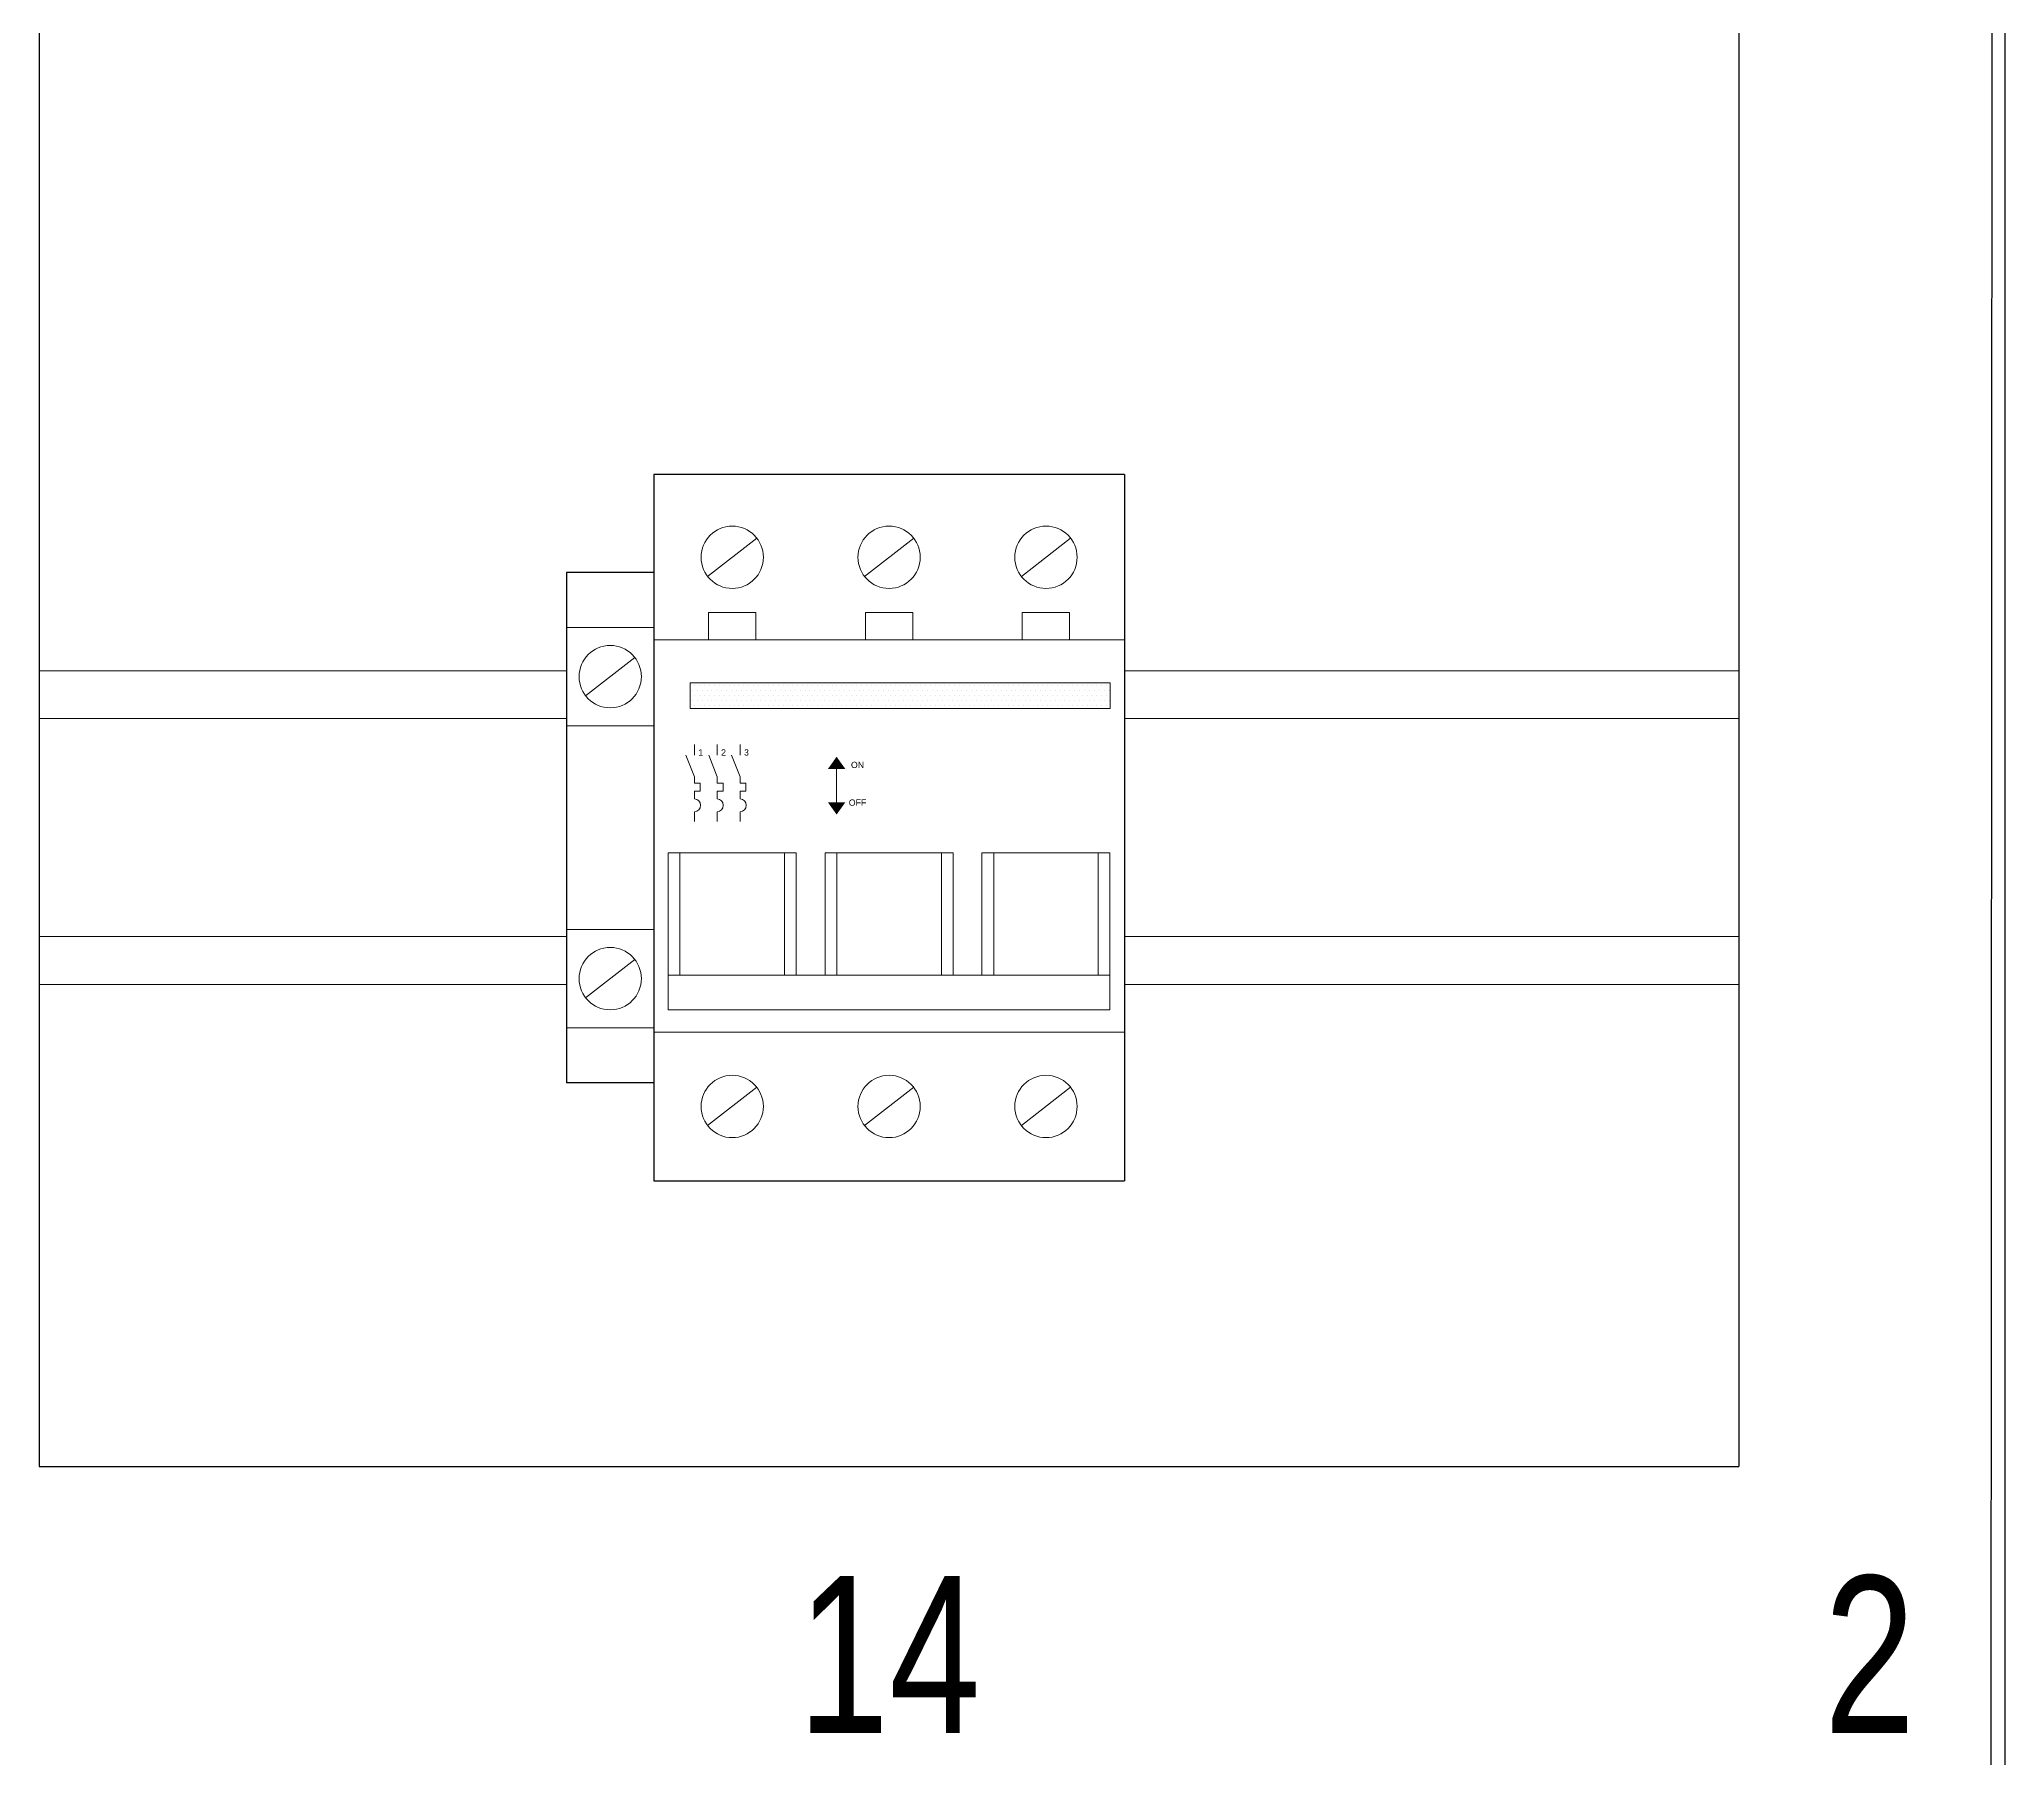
# Model space of a CAD drawing. Header units: millimetres. Extents: x -1335 to 33749, y 2338 to 5277.
# Drawn here: x 30310.8 to 30390.2, y 4640.2 to 4709.6 of the extents above; entities that cross this region are included whole.
import ezdxf
from ezdxf.enums import TextEntityAlignment as Align

# ---------------------------------------------------------------- set-up
doc = ezdxf.new("R2010")
doc.units = ezdxf.units.MM
doc.layers.add('01', color=6, linetype='Continuous', lineweight=20)
doc.layers.add('02', color=1, linetype='Continuous', lineweight=20)
doc.layers.add('03', color=141, linetype='Continuous')
doc.layers.add('04', color=11, linetype='Continuous')
doc.styles.add('T', font='arial.ttf')

# ---------------------------------------------------------------- blocks, each defined once
blk = doc.blocks.new('*X127')
at = {"color": 0}
for p, q in [((56.1234, 56.8069), (56.1234, 56.8069)), ((56.1262, 56.8125), (56.1262, 56.8125)), ((56.1291, 56.8069), (56.1291, 56.8069)), ((56.1319, 56.8125), (56.1319, 56.8125)), ((56.1347, 56.8069), (56.1347, 56.8069)), ((56.1375, 56.8125), (56.1375, 56.8125)), ((56.1403, 56.8069), (56.1403, 56.8069)), ((56.1431, 56.8125), (56.1431, 56.8125)), ((56.1459, 56.8069), (56.1459, 56.8069)), ((56.1488, 56.8125), (56.1488, 56.8125)), ((56.1516, 56.8069), (56.1516, 56.8069)), ((56.1544, 56.8125), (56.1544, 56.8125)), ((56.1572, 56.8069), (56.1572, 56.8069)), ((56.16, 56.8125), (56.16, 56.8125)), ((56.1628, 56.8069), (56.1628, 56.8069)), ((56.1656, 56.8125), (56.1656, 56.8125)), ((56.1684, 56.8069), (56.1684, 56.8069)), ((56.1713, 56.8125), (56.1713, 56.8125)), ((56.1741, 56.8069), (56.1741, 56.8069)), ((56.1769, 56.8125), (56.1769, 56.8125)), ((56.1797, 56.8069), (56.1797, 56.8069)), ((56.1825, 56.8125), (56.1825, 56.8125)), ((56.1853, 56.8069), (56.1853, 56.8069)), ((56.1881, 56.8125), (56.1881, 56.8125)), ((56.1909, 56.8069), (56.1909, 56.8069)), ((56.1938, 56.8125), (56.1938, 56.8125)), ((56.1966, 56.8069), (56.1966, 56.8069)), ((56.1994, 56.8125), (56.1994, 56.8125)), ((56.2022, 56.8069), (56.2022, 56.8069)), ((56.205, 56.8125), (56.205, 56.8125)), ((56.2078, 56.8069), (56.2078, 56.8069)), ((56.2106, 56.8125), (56.2106, 56.8125)), ((56.2134, 56.8069), (56.2134, 56.8069)), ((56.2163, 56.8125), (56.2163, 56.8125)), ((56.2191, 56.8069), (56.2191, 56.8069)), ((56.2219, 56.8125), (56.2219, 56.8125)), ((56.2247, 56.8069), (56.2247, 56.8069)), ((56.2275, 56.8125), (56.2275, 56.8125)), ((56.2303, 56.8069), (56.2303, 56.8069)), ((56.2331, 56.8125), (56.2331, 56.8125)), ((56.2359, 56.8069), (56.2359, 56.8069)), ((56.2388, 56.8125), (56.2388, 56.8125)), ((56.2416, 56.8069), (56.2416, 56.8069)), ((56.2444, 56.8125), (56.2444, 56.8125)), ((56.2472, 56.8069), (56.2472, 56.8069)), ((56.25, 56.8125), (56.25, 56.8125)), ((56.2528, 56.8069), (56.2528, 56.8069)), ((56.2556, 56.8125), (56.2556, 56.8125)), ((56.2584, 56.8069), (56.2584, 56.8069)), ((56.2613, 56.8125), (56.2613, 56.8125)), ((56.2641, 56.8069), (56.2641, 56.8069)), ((56.2669, 56.8125), (56.2669, 56.8125)), ((56.2697, 56.8069), (56.2697, 56.8069)), ((56.2725, 56.8125), (56.2725, 56.8125)), ((56.2753, 56.8069), (56.2753, 56.8069)), ((56.2781, 56.8125), (56.2781, 56.8125)), ((56.2809, 56.8069), (56.2809, 56.8069)), ((56.2838, 56.8125), (56.2838, 56.8125)), ((56.2866, 56.8069), (56.2866, 56.8069)), ((56.2894, 56.8125), (56.2894, 56.8125)), ((56.2922, 56.8069), (56.2922, 56.8069)), ((56.295, 56.8125), (56.295, 56.8125)), ((56.2978, 56.8069), (56.2978, 56.8069)), ((56.3006, 56.8125), (56.3006, 56.8125)), ((56.3034, 56.8069), (56.3034, 56.8069)), ((56.3063, 56.8125), (56.3063, 56.8125)), ((56.3091, 56.8069), (56.3091, 56.8069)), ((56.3119, 56.8125), (56.3119, 56.8125)), ((56.3147, 56.8069), (56.3147, 56.8069)), ((56.3175, 56.8125), (56.3175, 56.8125)), ((56.3203, 56.8069), (56.3203, 56.8069)), ((56.3231, 56.8125), (56.3231, 56.8125)), ((56.3259, 56.8069), (56.3259, 56.8069)), ((56.3288, 56.8125), (56.3288, 56.8125)), ((56.3316, 56.8069), (56.3316, 56.8069)), ((56.3344, 56.8125), (56.3344, 56.8125)), ((56.3372, 56.8069), (56.3372, 56.8069)), ((56.34, 56.8125), (56.34, 56.8125)), ((56.3428, 56.8069), (56.3428, 56.8069)), ((56.3456, 56.8125), (56.3456, 56.8125)), ((56.3484, 56.8069), (56.3484, 56.8069)), ((56.3513, 56.8125), (56.3513, 56.8125)), ((56.3541, 56.8069), (56.3541, 56.8069)), ((56.3569, 56.8125), (56.3569, 56.8125)), ((56.3597, 56.8069), (56.3597, 56.8069)), ((56.3625, 56.8125), (56.3625, 56.8125)), ((56.3653, 56.8069), (56.3653, 56.8069)), ((56.3681, 56.8125), (56.3681, 56.8125)), ((56.3709, 56.8069), (56.3709, 56.8069)), ((56.3738, 56.8125), (56.3738, 56.8125)), ((56.3766, 56.8069), (56.3766, 56.8069)), ((56.3794, 56.8125), (56.3794, 56.8125)), ((56.3822, 56.8069), (56.3822, 56.8069)), ((56.385, 56.8125), (56.385, 56.8125)), ((56.3878, 56.8069), (56.3878, 56.8069)), ((56.3906, 56.8125), (56.3906, 56.8125)), ((56.3934, 56.8069), (56.3934, 56.8069)), ((56.3963, 56.8125), (56.3963, 56.8125)), ((56.3991, 56.8069), (56.3991, 56.8069)), ((56.4019, 56.8125), (56.4019, 56.8125)), ((56.4047, 56.8069), (56.4047, 56.8069)), ((56.4075, 56.8125), (56.4075, 56.8125)), ((56.4103, 56.8069), (56.4103, 56.8069)), ((56.4131, 56.8125), (56.4131, 56.8125)), ((56.4159, 56.8069), (56.4159, 56.8069)), ((56.4188, 56.8125), (56.4188, 56.8125)), ((56.4216, 56.8069), (56.4216, 56.8069)), ((56.4244, 56.8125), (56.4244, 56.8125)), ((56.4272, 56.8069), (56.4272, 56.8069)), ((56.43, 56.8125), (56.43, 56.8125)), ((56.4328, 56.8069), (56.4328, 56.8069)), ((56.4356, 56.8125), (56.4356, 56.8125)), ((56.4384, 56.8069), (56.4384, 56.8069)), ((56.4413, 56.8125), (56.4413, 56.8125)), ((56.4441, 56.8069), (56.4441, 56.8069)), ((56.4469, 56.8125), (56.4469, 56.8125)), ((56.4497, 56.8069), (56.4497, 56.8069)), ((56.4525, 56.8125), (56.4525, 56.8125)), ((56.4553, 56.8069), (56.4553, 56.8069)), ((56.4581, 56.8125), (56.4581, 56.8125)), ((56.4609, 56.8069), (56.4609, 56.8069)), ((56.4638, 56.8125), (56.4638, 56.8125)), ((56.4666, 56.8069), (56.4666, 56.8069)), ((56.4694, 56.8125), (56.4694, 56.8125)), ((56.4722, 56.8069), (56.4722, 56.8069)), ((56.475, 56.8125), (56.475, 56.8125)), ((56.4778, 56.8069), (56.4778, 56.8069)), ((56.4806, 56.8125), (56.4806, 56.8125)), ((56.4834, 56.8069), (56.4834, 56.8069)), ((56.4863, 56.8125), (56.4863, 56.8125)), ((56.4891, 56.8069), (56.4891, 56.8069)), ((56.4919, 56.8125), (56.4919, 56.8125)), ((56.4947, 56.8069), (56.4947, 56.8069)), ((56.4975, 56.8125), (56.4975, 56.8125)), ((56.5003, 56.8069), (56.5003, 56.8069)), ((56.5031, 56.8125), (56.5031, 56.8125)), ((56.5059, 56.8069), (56.5059, 56.8069)), ((56.5088, 56.8125), (56.5088, 56.8125)), ((56.5116, 56.8069), (56.5116, 56.8069)), ((56.5144, 56.8125), (56.5144, 56.8125)), ((56.5172, 56.8069), (56.5172, 56.8069)), ((56.52, 56.8125), (56.52, 56.8125)), ((56.5228, 56.8069), (56.5228, 56.8069)), ((56.5256, 56.8125), (56.5256, 56.8125)), ((56.5284, 56.8069), (56.5284, 56.8069)), ((56.5313, 56.8125), (56.5313, 56.8125)), ((56.5341, 56.8069), (56.5341, 56.8069)), ((56.5369, 56.8125), (56.5369, 56.8125)), ((56.5397, 56.8069), (56.5397, 56.8069)), ((56.5425, 56.8125), (56.5425, 56.8125)), ((56.5453, 56.8069), (56.5453, 56.8069)), ((56.5481, 56.8125), (56.5481, 56.8125)), ((56.5509, 56.8069), (56.5509, 56.8069)), ((56.5538, 56.8125), (56.5538, 56.8125)), ((56.5566, 56.8069), (56.5566, 56.8069)), ((56.5594, 56.8125), (56.5594, 56.8125)), ((56.5622, 56.8069), (56.5622, 56.8069)), ((56.565, 56.8125), (56.565, 56.8125)), ((56.5678, 56.8069), (56.5678, 56.8069)), ((56.5706, 56.8125), (56.5706, 56.8125)), ((56.5734, 56.8069), (56.5734, 56.8069)), ((56.5763, 56.8125), (56.5763, 56.8125)), ((56.5791, 56.8069), (56.5791, 56.8069)), ((56.5819, 56.8125), (56.5819, 56.8125)), ((56.5847, 56.8069), (56.5847, 56.8069)), ((56.5875, 56.8125), (56.5875, 56.8125)), ((56.5903, 56.8069), (56.5903, 56.8069)), ((56.5931, 56.8125), (56.5931, 56.8125)), ((56.5959, 56.8069), (56.5959, 56.8069)), ((56.5988, 56.8125), (56.5988, 56.8125)), ((56.6016, 56.8069), (56.6016, 56.8069)), ((56.1234, 56.7956), (56.1234, 56.7956)), ((56.1262, 56.8013), (56.1262, 56.8013)), ((56.1262, 56.79), (56.1262, 56.79)), ((56.1291, 56.7956), (56.1291, 56.7956)), ((56.1319, 56.8013), (56.1319, 56.8013)), ((56.1319, 56.79), (56.1319, 56.79)), ((56.1347, 56.7956), (56.1347, 56.7956)), ((56.1375, 56.8013), (56.1375, 56.8013)), ((56.1375, 56.79), (56.1375, 56.79)), ((56.1403, 56.7956), (56.1403, 56.7956)), ((56.1431, 56.8013), (56.1431, 56.8013)), ((56.1431, 56.79), (56.1431, 56.79)), ((56.1459, 56.7956), (56.1459, 56.7956)), ((56.1488, 56.8013), (56.1488, 56.8013)), ((56.1488, 56.79), (56.1488, 56.79)), ((56.1516, 56.7956), (56.1516, 56.7956)), ((56.1544, 56.8013), (56.1544, 56.8013)), ((56.1544, 56.79), (56.1544, 56.79)), ((56.1572, 56.7956), (56.1572, 56.7956)), ((56.16, 56.8013), (56.16, 56.8013)), ((56.16, 56.79), (56.16, 56.79)), ((56.1628, 56.7956), (56.1628, 56.7956)), ((56.1656, 56.8013), (56.1656, 56.8013)), ((56.1656, 56.79), (56.1656, 56.79)), ((56.1684, 56.7956), (56.1684, 56.7956)), ((56.1713, 56.8013), (56.1713, 56.8013)), ((56.1713, 56.79), (56.1713, 56.79)), ((56.1741, 56.7956), (56.1741, 56.7956)), ((56.1769, 56.8013), (56.1769, 56.8013)), ((56.1769, 56.79), (56.1769, 56.79)), ((56.1797, 56.7956), (56.1797, 56.7956)), ((56.1825, 56.8013), (56.1825, 56.8013)), ((56.1825, 56.79), (56.1825, 56.79)), ((56.1853, 56.7956), (56.1853, 56.7956)), ((56.1881, 56.8013), (56.1881, 56.8013)), ((56.1881, 56.79), (56.1881, 56.79)), ((56.1909, 56.7956), (56.1909, 56.7956)), ((56.1938, 56.8013), (56.1938, 56.8013)), ((56.1938, 56.79), (56.1938, 56.79)), ((56.1966, 56.7956), (56.1966, 56.7956)), ((56.1994, 56.8013), (56.1994, 56.8013)), ((56.1994, 56.79), (56.1994, 56.79)), ((56.2022, 56.7956), (56.2022, 56.7956)), ((56.205, 56.8013), (56.205, 56.8013)), ((56.205, 56.79), (56.205, 56.79)), ((56.2078, 56.7956), (56.2078, 56.7956)), ((56.2106, 56.8013), (56.2106, 56.8013)), ((56.2106, 56.79), (56.2106, 56.79)), ((56.2134, 56.7956), (56.2134, 56.7956)), ((56.2163, 56.8013), (56.2163, 56.8013)), ((56.2163, 56.79), (56.2163, 56.79)), ((56.2191, 56.7956), (56.2191, 56.7956)), ((56.2219, 56.8013), (56.2219, 56.8013)), ((56.2219, 56.79), (56.2219, 56.79)), ((56.2247, 56.7956), (56.2247, 56.7956)), ((56.2275, 56.8013), (56.2275, 56.8013)), ((56.2275, 56.79), (56.2275, 56.79)), ((56.2303, 56.7956), (56.2303, 56.7956)), ((56.2331, 56.8013), (56.2331, 56.8013)), ((56.2331, 56.79), (56.2331, 56.79)), ((56.2359, 56.7956), (56.2359, 56.7956)), ((56.2388, 56.8013), (56.2388, 56.8013)), ((56.2388, 56.79), (56.2388, 56.79)), ((56.2416, 56.7956), (56.2416, 56.7956)), ((56.2444, 56.8013), (56.2444, 56.8013)), ((56.2444, 56.79), (56.2444, 56.79)), ((56.2472, 56.7956), (56.2472, 56.7956)), ((56.25, 56.8013), (56.25, 56.8013)), ((56.25, 56.79), (56.25, 56.79)), ((56.2528, 56.7956), (56.2528, 56.7956)), ((56.2556, 56.8013), (56.2556, 56.8013)), ((56.2556, 56.79), (56.2556, 56.79)), ((56.2584, 56.7956), (56.2584, 56.7956)), ((56.2613, 56.8013), (56.2613, 56.8013)), ((56.2613, 56.79), (56.2613, 56.79)), ((56.2641, 56.7956), (56.2641, 56.7956)), ((56.2669, 56.8013), (56.2669, 56.8013)), ((56.2669, 56.79), (56.2669, 56.79)), ((56.2697, 56.7956), (56.2697, 56.7956)), ((56.2725, 56.8013), (56.2725, 56.8013)), ((56.2725, 56.79), (56.2725, 56.79)), ((56.2753, 56.7956), (56.2753, 56.7956)), ((56.2781, 56.8013), (56.2781, 56.8013)), ((56.2781, 56.79), (56.2781, 56.79)), ((56.2809, 56.7956), (56.2809, 56.7956)), ((56.2838, 56.8013), (56.2838, 56.8013)), ((56.2838, 56.79), (56.2838, 56.79)), ((56.2866, 56.7956), (56.2866, 56.7956)), ((56.2894, 56.8013), (56.2894, 56.8013)), ((56.2894, 56.79), (56.2894, 56.79)), ((56.2922, 56.7956), (56.2922, 56.7956)), ((56.295, 56.8013), (56.295, 56.8013)), ((56.295, 56.79), (56.295, 56.79)), ((56.2978, 56.7956), (56.2978, 56.7956)), ((56.3006, 56.8013), (56.3006, 56.8013)), ((56.3006, 56.79), (56.3006, 56.79)), ((56.3034, 56.7956), (56.3034, 56.7956)), ((56.3063, 56.8013), (56.3063, 56.8013)), ((56.3063, 56.79), (56.3063, 56.79)), ((56.3091, 56.7956), (56.3091, 56.7956)), ((56.3119, 56.8013), (56.3119, 56.8013)), ((56.3119, 56.79), (56.3119, 56.79)), ((56.3147, 56.7956), (56.3147, 56.7956)), ((56.3175, 56.8013), (56.3175, 56.8013)), ((56.3175, 56.79), (56.3175, 56.79)), ((56.3203, 56.7956), (56.3203, 56.7956)), ((56.3231, 56.8013), (56.3231, 56.8013)), ((56.3231, 56.79), (56.3231, 56.79)), ((56.3259, 56.7956), (56.3259, 56.7956)), ((56.3288, 56.8013), (56.3288, 56.8013)), ((56.3288, 56.79), (56.3288, 56.79)), ((56.3316, 56.7956), (56.3316, 56.7956)), ((56.3344, 56.8013), (56.3344, 56.8013)), ((56.3344, 56.79), (56.3344, 56.79)), ((56.3372, 56.7956), (56.3372, 56.7956)), ((56.34, 56.8013), (56.34, 56.8013)), ((56.34, 56.79), (56.34, 56.79)), ((56.3428, 56.7956), (56.3428, 56.7956)), ((56.3456, 56.8013), (56.3456, 56.8013)), ((56.3456, 56.79), (56.3456, 56.79)), ((56.3484, 56.7956), (56.3484, 56.7956)), ((56.3513, 56.8013), (56.3513, 56.8013)), ((56.3513, 56.79), (56.3513, 56.79)), ((56.3541, 56.7956), (56.3541, 56.7956)), ((56.3569, 56.8013), (56.3569, 56.8013)), ((56.3569, 56.79), (56.3569, 56.79)), ((56.3597, 56.7956), (56.3597, 56.7956)), ((56.3625, 56.8013), (56.3625, 56.8013)), ((56.3625, 56.79), (56.3625, 56.79)), ((56.3653, 56.7956), (56.3653, 56.7956)), ((56.3681, 56.8013), (56.3681, 56.8013)), ((56.3681, 56.79), (56.3681, 56.79)), ((56.3709, 56.7956), (56.3709, 56.7956)), ((56.3738, 56.8013), (56.3738, 56.8013)), ((56.3738, 56.79), (56.3738, 56.79)), ((56.3766, 56.7956), (56.3766, 56.7956)), ((56.3794, 56.8013), (56.3794, 56.8013)), ((56.3794, 56.79), (56.3794, 56.79)), ((56.3822, 56.7956), (56.3822, 56.7956)), ((56.385, 56.8013), (56.385, 56.8013)), ((56.385, 56.79), (56.385, 56.79)), ((56.3878, 56.7956), (56.3878, 56.7956)), ((56.3906, 56.8013), (56.3906, 56.8013)), ((56.3906, 56.79), (56.3906, 56.79)), ((56.3934, 56.7956), (56.3934, 56.7956)), ((56.3963, 56.8013), (56.3963, 56.8013)), ((56.3963, 56.79), (56.3963, 56.79)), ((56.3991, 56.7956), (56.3991, 56.7956)), ((56.4019, 56.8013), (56.4019, 56.8013)), ((56.4019, 56.79), (56.4019, 56.79)), ((56.4047, 56.7956), (56.4047, 56.7956)), ((56.4075, 56.8013), (56.4075, 56.8013)), ((56.4075, 56.79), (56.4075, 56.79)), ((56.4103, 56.7956), (56.4103, 56.7956)), ((56.4131, 56.8013), (56.4131, 56.8013)), ((56.4131, 56.79), (56.4131, 56.79)), ((56.4159, 56.7956), (56.4159, 56.7956)), ((56.4188, 56.8013), (56.4188, 56.8013)), ((56.4188, 56.79), (56.4188, 56.79)), ((56.4216, 56.7956), (56.4216, 56.7956)), ((56.4244, 56.8013), (56.4244, 56.8013)), ((56.4244, 56.79), (56.4244, 56.79)), ((56.4272, 56.7956), (56.4272, 56.7956)), ((56.43, 56.8013), (56.43, 56.8013)), ((56.43, 56.79), (56.43, 56.79)), ((56.4328, 56.7956), (56.4328, 56.7956)), ((56.4356, 56.8013), (56.4356, 56.8013)), ((56.4356, 56.79), (56.4356, 56.79)), ((56.4384, 56.7956), (56.4384, 56.7956)), ((56.4413, 56.8013), (56.4413, 56.8013)), ((56.4413, 56.79), (56.4413, 56.79)), ((56.4441, 56.7956), (56.4441, 56.7956)), ((56.4469, 56.8013), (56.4469, 56.8013)), ((56.4469, 56.79), (56.4469, 56.79)), ((56.4497, 56.7956), (56.4497, 56.7956)), ((56.4525, 56.8013), (56.4525, 56.8013)), ((56.4525, 56.79), (56.4525, 56.79)), ((56.4553, 56.7956), (56.4553, 56.7956)), ((56.4581, 56.8013), (56.4581, 56.8013)), ((56.4581, 56.79), (56.4581, 56.79)), ((56.4609, 56.7956), (56.4609, 56.7956)), ((56.4638, 56.8013), (56.4638, 56.8013)), ((56.4638, 56.79), (56.4638, 56.79)), ((56.4666, 56.7956), (56.4666, 56.7956)), ((56.4694, 56.8013), (56.4694, 56.8013)), ((56.4694, 56.79), (56.4694, 56.79)), ((56.4722, 56.7956), (56.4722, 56.7956)), ((56.475, 56.8013), (56.475, 56.8013)), ((56.475, 56.79), (56.475, 56.79)), ((56.4778, 56.7956), (56.4778, 56.7956)), ((56.4806, 56.8013), (56.4806, 56.8013)), ((56.4806, 56.79), (56.4806, 56.79)), ((56.4834, 56.7956), (56.4834, 56.7956)), ((56.4863, 56.8013), (56.4863, 56.8013)), ((56.4863, 56.79), (56.4863, 56.79)), ((56.4891, 56.7956), (56.4891, 56.7956)), ((56.4919, 56.8013), (56.4919, 56.8013)), ((56.4919, 56.79), (56.4919, 56.79)), ((56.4947, 56.7956), (56.4947, 56.7956)), ((56.4975, 56.8013), (56.4975, 56.8013)), ((56.4975, 56.79), (56.4975, 56.79)), ((56.5003, 56.7956), (56.5003, 56.7956)), ((56.5031, 56.8013), (56.5031, 56.8013)), ((56.5031, 56.79), (56.5031, 56.79)), ((56.5059, 56.7956), (56.5059, 56.7956)), ((56.5088, 56.8013), (56.5088, 56.8013)), ((56.5088, 56.79), (56.5088, 56.79)), ((56.5116, 56.7956), (56.5116, 56.7956)), ((56.5144, 56.8013), (56.5144, 56.8013)), ((56.5144, 56.79), (56.5144, 56.79)), ((56.5172, 56.7956), (56.5172, 56.7956)), ((56.52, 56.8013), (56.52, 56.8013)), ((56.52, 56.79), (56.52, 56.79)), ((56.5228, 56.7956), (56.5228, 56.7956)), ((56.5256, 56.8013), (56.5256, 56.8013)), ((56.5256, 56.79), (56.5256, 56.79)), ((56.5284, 56.7956), (56.5284, 56.7956)), ((56.5313, 56.8013), (56.5313, 56.8013)), ((56.5313, 56.79), (56.5313, 56.79)), ((56.5341, 56.7956), (56.5341, 56.7956)), ((56.5369, 56.8013), (56.5369, 56.8013)), ((56.5369, 56.79), (56.5369, 56.79)), ((56.5397, 56.7956), (56.5397, 56.7956)), ((56.5425, 56.8013), (56.5425, 56.8013)), ((56.5425, 56.79), (56.5425, 56.79)), ((56.5453, 56.7956), (56.5453, 56.7956)), ((56.5481, 56.8013), (56.5481, 56.8013)), ((56.5481, 56.79), (56.5481, 56.79)), ((56.5509, 56.7956), (56.5509, 56.7956)), ((56.5538, 56.8013), (56.5538, 56.8013)), ((56.5538, 56.79), (56.5538, 56.79)), ((56.5566, 56.7956), (56.5566, 56.7956)), ((56.5594, 56.8013), (56.5594, 56.8013)), ((56.5594, 56.79), (56.5594, 56.79)), ((56.5622, 56.7956), (56.5622, 56.7956)), ((56.565, 56.8013), (56.565, 56.8013)), ((56.565, 56.79), (56.565, 56.79)), ((56.5678, 56.7956), (56.5678, 56.7956)), ((56.5706, 56.8013), (56.5706, 56.8013)), ((56.5706, 56.79), (56.5706, 56.79)), ((56.5734, 56.7956), (56.5734, 56.7956)), ((56.5763, 56.8013), (56.5763, 56.8013)), ((56.5763, 56.79), (56.5763, 56.79)), ((56.5791, 56.7956), (56.5791, 56.7956)), ((56.5819, 56.8013), (56.5819, 56.8013)), ((56.5819, 56.79), (56.5819, 56.79)), ((56.5847, 56.7956), (56.5847, 56.7956)), ((56.5875, 56.8013), (56.5875, 56.8013)), ((56.5875, 56.79), (56.5875, 56.79)), ((56.5903, 56.7956), (56.5903, 56.7956)), ((56.5931, 56.8013), (56.5931, 56.8013)), ((56.5931, 56.79), (56.5931, 56.79)), ((56.5959, 56.7956), (56.5959, 56.7956)), ((56.5988, 56.8013), (56.5988, 56.8013)), ((56.5988, 56.79), (56.5988, 56.79)), ((56.6016, 56.7956), (56.6016, 56.7956))]:
    blk.add_line(p, q, dxfattribs=at)

msp = doc.modelspace()

# ---------------------------------------------------------------- linework, layer by layer
at = {"layer": '01', "color": 8}
for p, q in [((30337.819, 4687.917), (30339.806, 4689.462)), ((30344.154, 4687.917), (30346.14, 4689.462)), ((30350.488, 4687.917), (30352.474, 4689.462)), ((30337.857, 4686.456), (30337.857, 4685.352)), ((30338.813, 4686.456), (30337.857, 4686.456)), ((30338.813, 4686.456), (30339.768, 4686.456)), ((30339.768, 4686.456), (30339.768, 4685.352)), ((30345.147, 4686.456), (30344.192, 4686.456)), ((30344.192, 4686.456), (30344.192, 4685.352)), ((30345.147, 4686.456), (30346.102, 4686.456)), ((30346.102, 4686.456), (30346.102, 4685.352)), ((30351.481, 4686.456), (30350.526, 4686.456)), ((30350.526, 4686.456), (30350.526, 4685.352)), ((30351.481, 4686.456), (30352.436, 4686.456)), ((30352.436, 4686.456), (30352.436, 4685.352)), ((30335.645, 4685.86), (30332.126, 4685.86)), ((30332.893, 4683.098), (30334.879, 4684.643)), ((30335.645, 4681.881), (30332.126, 4681.881)), ((30337.288, 4681.136), (30337.288, 4680.697)), ((30338.21, 4681.136), (30338.21, 4680.697)), ((30339.133, 4681.136), (30339.133, 4680.697)), ((30336.942, 4680.697), (30337.288, 4679.821)), ((30337.864, 4680.697), (30338.21, 4679.821)), ((30338.786, 4680.697), (30339.133, 4679.821)), ((30337.288, 4679.821), (30337.288, 4679.567)), ((30337.288, 4679.567), (30337.519, 4679.567)), ((30337.519, 4679.567), (30337.519, 4679.244)), ((30338.21, 4679.821), (30338.21, 4679.567)), ((30338.21, 4679.567), (30338.441, 4679.567)), ((30338.441, 4679.567), (30338.441, 4679.244)), ((30339.133, 4679.821), (30339.133, 4679.567)), ((30339.133, 4679.567), (30339.363, 4679.567)), ((30339.363, 4679.567), (30339.363, 4679.244)), ((30343.028, 4680.142), (30343.028, 4678.797)), ((30337.288, 4679.244), (30337.288, 4678.944)), ((30337.519, 4679.244), (30337.288, 4679.244)), ((30338.21, 4679.244), (30338.21, 4678.944)), ((30338.441, 4679.244), (30338.21, 4679.244)), ((30339.363, 4679.244), (30339.133, 4679.244)), ((30339.133, 4679.244), (30339.133, 4678.944)), ((30337.288, 4678.414), (30337.288, 4678.021)), ((30338.21, 4678.414), (30338.21, 4678.021)), ((30339.133, 4678.414), (30339.133, 4678.021)), ((30336.701, 4676.753), (30336.229, 4676.753)), ((30336.229, 4676.753), (30336.229, 4671.826)), ((30336.701, 4676.753), (30340.924, 4676.753)), ((30336.701, 4671.826), (30336.701, 4676.753)), ((30340.924, 4676.753), (30341.396, 4676.753)), ((30340.924, 4676.753), (30340.924, 4671.826)), ((30341.396, 4676.753), (30341.396, 4671.826)), ((30343.035, 4676.753), (30342.563, 4676.753)), ((30342.563, 4676.753), (30342.563, 4671.826)), ((30343.035, 4676.753), (30347.258, 4676.753)), ((30343.035, 4671.826), (30343.035, 4676.753)), ((30347.258, 4676.753), (30347.731, 4676.753)), ((30347.258, 4676.753), (30347.258, 4671.826)), ((30347.731, 4676.753), (30347.731, 4671.826)), ((30349.37, 4676.753), (30348.897, 4676.753)), ((30348.897, 4676.753), (30348.897, 4671.826)), ((30349.37, 4676.753), (30353.593, 4676.753)), ((30349.37, 4671.826), (30349.37, 4676.753)), ((30353.593, 4676.753), (30354.065, 4676.753)), ((30353.593, 4676.753), (30353.593, 4671.826)), ((30354.065, 4676.753), (30354.065, 4671.826)), ((30335.645, 4673.669), (30332.126, 4673.669)), ((30332.893, 4670.907), (30334.879, 4672.452)), ((30336.229, 4671.826), (30354.065, 4671.826)), ((30336.229, 4671.826), (30336.229, 4670.418)), ((30336.701, 4671.826), (30340.924, 4671.826)), ((30343.035, 4671.826), (30347.258, 4671.826)), ((30349.37, 4671.826), (30353.593, 4671.826)), ((30354.065, 4671.826), (30354.065, 4670.418)), ((30354.065, 4670.418), (30336.229, 4670.418)), ((30336.701, 4670.418), (30340.924, 4670.418)), ((30343.035, 4670.418), (30347.258, 4670.418)), ((30349.37, 4670.418), (30353.593, 4670.418)), ((30335.645, 4669.69), (30332.126, 4669.69)), ((30337.819, 4665.747), (30339.806, 4667.292)), ((30344.154, 4665.747), (30346.14, 4667.292)), ((30350.488, 4665.747), (30352.474, 4667.292))]:
    msp.add_line(p, q, dxfattribs=at)
msp.add_lwpolyline([(30337.12, 4683.615), (30337.12, 4682.58), (30354.077, 4682.58), (30354.077, 4683.615)], close=True, dxfattribs=at)
for points in [[(30343.028, 4680.638, 0, 0.704, 0), (30343.028, 4680.142, 0.704, 0.704, 0)], [(30343.028, 4678.301, 0, 0.704, 0), (30343.028, 4678.797, 0.704, 0.704, 0)]]:
    msp.add_lwpolyline(points, format="xyseb", dxfattribs=at)
for centre in [(30338.813, 4688.689), (30345.147, 4688.689), (30351.481, 4688.689), (30333.886, 4683.87), (30333.886, 4671.68), (30338.813, 4666.519), (30345.147, 4666.519), (30351.481, 4666.519)]:
    msp.add_circle(centre, 1.258, dxfattribs=at)
for centre in [(30337.265, 4678.679), (30338.187, 4678.679), (30339.11, 4678.679)]:
    msp.add_arc(centre, 0.266, 274.94248, 85.05752, dxfattribs=at)
at = {"layer": '02', "color": 8}
for p, q in [((30341.98, 4685.352), (30335.645, 4685.352)), ((30348.314, 4685.352), (30341.98, 4685.352)), ((30354.648, 4685.352), (30348.314, 4685.352)), ((30332.126, 4684.109), (30310.836, 4684.109)), ((30354.648, 4684.109), (30379.458, 4684.109)), ((30332.126, 4682.174), (30310.836, 4682.174)), ((30354.648, 4682.174), (30379.458, 4682.174)), ((30332.126, 4673.376), (30310.836, 4673.376)), ((30354.648, 4673.376), (30379.458, 4673.376)), ((30332.126, 4671.441), (30310.836, 4671.441)), ((30354.648, 4671.441), (30379.458, 4671.441)), ((30341.98, 4669.516), (30335.645, 4669.516)), ((30348.314, 4669.516), (30341.98, 4669.516)), ((30354.648, 4669.516), (30348.314, 4669.516))]:
    msp.add_line(p, q, dxfattribs=at)
at = {"layer": '03', "color": 2}
for p, q in [((30310.836, 4796.267), (30310.836, 4651.985)), ((30379.458, 4796.267), (30379.458, 4651.985)), ((30310.836, 4651.985), (30379.458, 4651.985))]:
    msp.add_line(p, q, dxfattribs=at)
at = {"layer": '03', "color": 8}
for p, q in [((30341.98, 4692.027), (30335.645, 4692.027)), ((30335.645, 4692.027), (30335.645, 4663.523)), ((30348.314, 4692.027), (30341.98, 4692.027)), ((30354.648, 4692.027), (30348.314, 4692.027)), ((30354.648, 4692.027), (30354.648, 4663.523)), ((30335.645, 4688.079), (30332.126, 4688.079)), ((30332.126, 4688.079), (30332.126, 4667.471)), ((30335.645, 4667.471), (30332.126, 4667.471)), ((30335.645, 4663.523), (30341.98, 4663.523)), ((30341.98, 4663.523), (30348.314, 4663.523)), ((30348.314, 4663.523), (30354.648, 4663.523))]:
    msp.add_line(p, q, dxfattribs=at)
at = {"layer": '04'}
for p, q in [((30389.809, 4985.018), (30389.316, 4002.708)), ((30390.19, 4919.44), (30390.19, 4042.274))]:
    msp.add_line(p, q, dxfattribs=at)

# ---------------------------------------------------------------- block references
at = {"layer": '01', "color": 8, "xscale": 35.19074821887928, "yscale": 35.19074821887928, "zscale": 35.19074821887928}
msp.add_blockref('*X127', (28362.177, 2684.219), dxfattribs=at)

# ---------------------------------------------------------------- texts
at = {"layer": '01', "color": 8, "style": 'T'}
for s, height, p in [('1', 0.254, (30337.542, 4680.813)), ('2', 0.254, (30338.464, 4680.813)), ('3', 0.254, (30339.387, 4680.813)), ('ON', 0.2538, (30343.873, 4680.306)), ('OFF', 0.2538, (30343.873, 4678.786))]:
    msp.add_text(s, height=height, dxfattribs=at).set_placement(p, align=Align.MIDDLE)
at = {"layer": '03', "color": 7, "style": 'T', "width": 0.75}
for s, height, p in [('14', 6.3343, (30345.147, 4641.233)), ('2', 6.334, (30384.736, 4641.233))]:
    msp.add_text(s, height=height, dxfattribs=at).set_placement(p, align=Align.CENTER)

doc.saveas('drawing.dxf')
